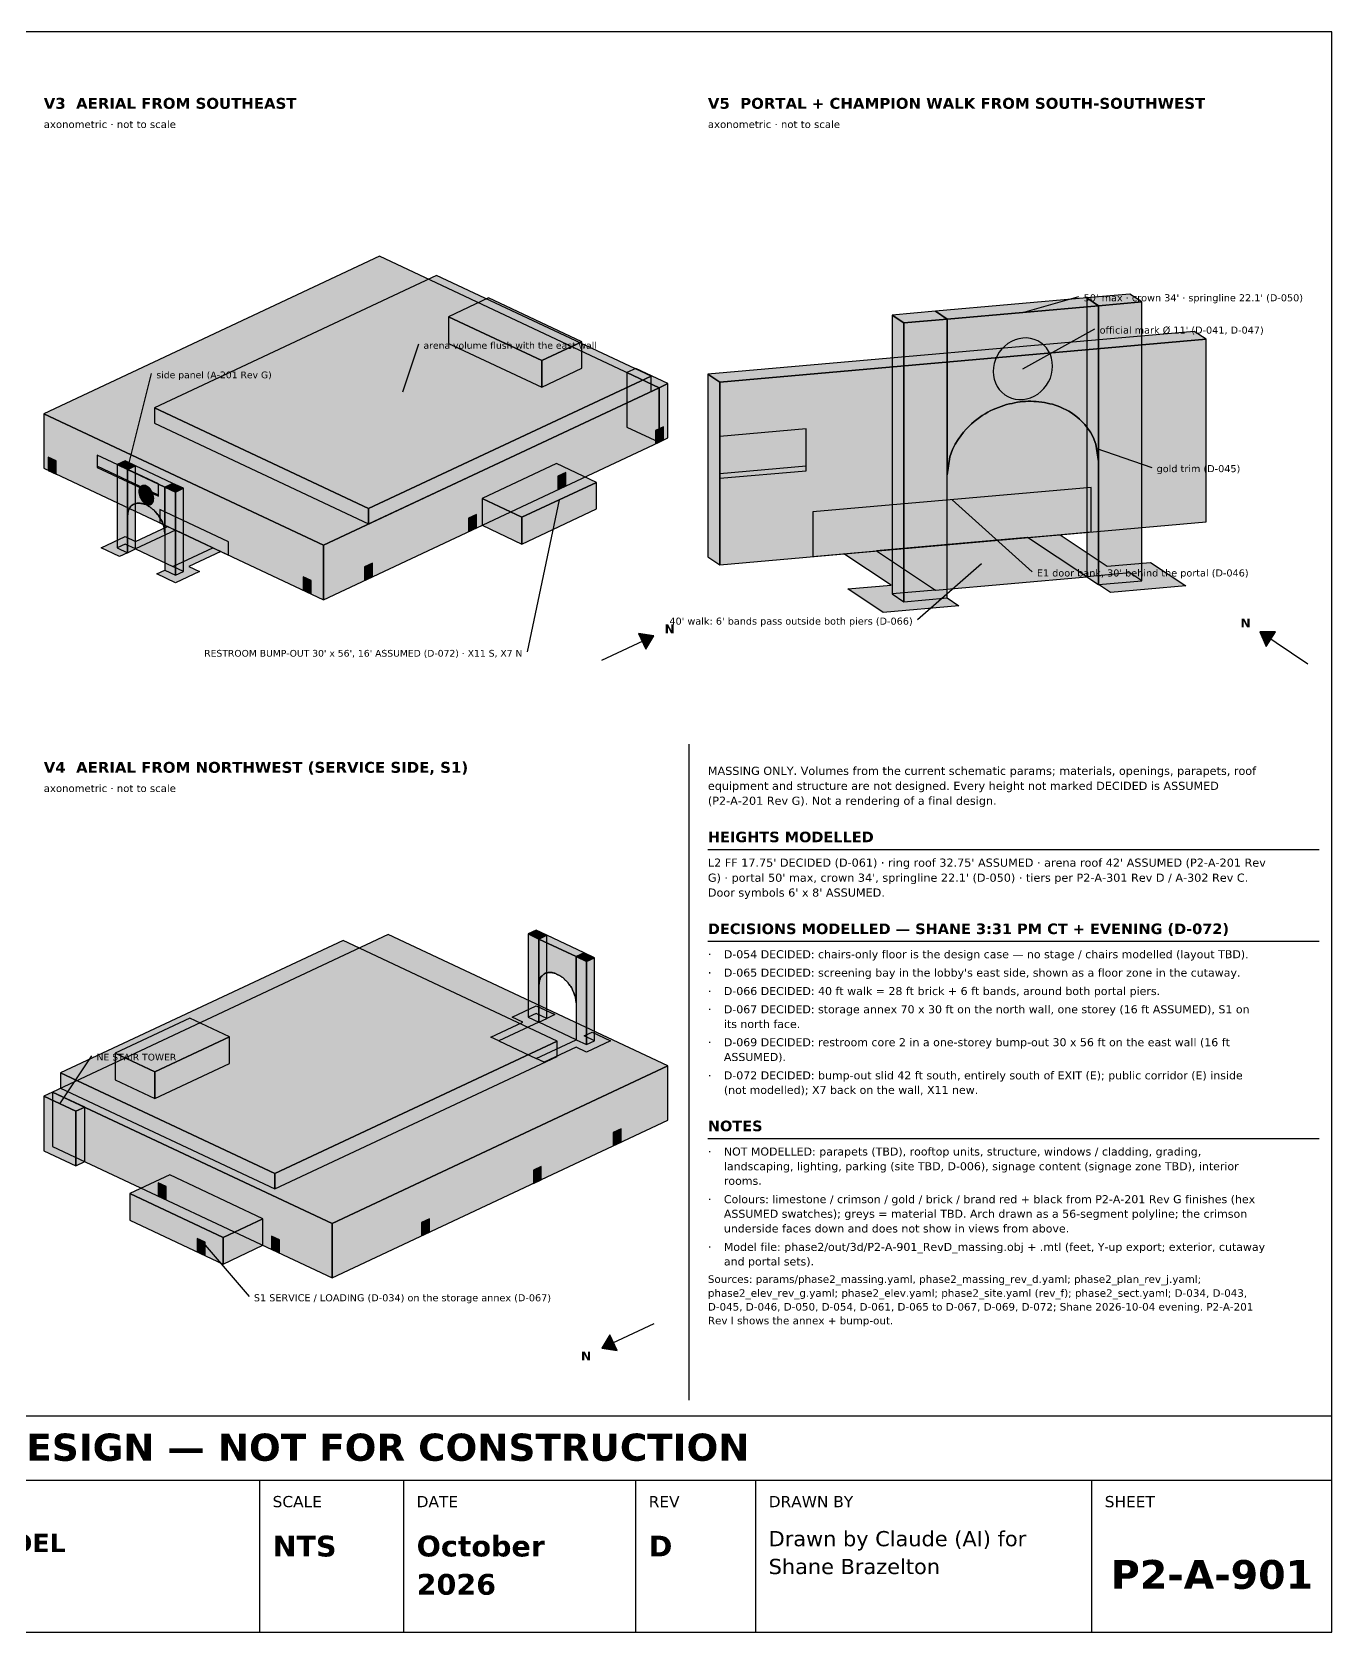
# Model space of a CAD drawing. Header units: inches. Extents: x 0.5 to 16.5, y 0.5 to 10.5.
# Drawn here: x 8.38 to 16.5, y 0.5 to 10.5 of the extents above; entities that cross this region are included whole.
import ezdxf
from ezdxf.enums import TextEntityAlignment as Align

# ---------------------------------------------------------------- set-up
doc = ezdxf.new("R2010")
doc.units = ezdxf.units.IN
doc.header["$MEASUREMENT"] = 0
for name, color, linetype in [('A-ANNO-TEXT', 7, 'Continuous'), ('A-ANNO-VIEW', 7, 'Continuous'), ('A-MASS', 7, 'Continuous'), ('C-SITE-DIAG', 7, 'Continuous'), ('G-ANNO-TTLB', 7, 'Continuous')]:
    doc.layers.add(name, color=color, linetype=linetype)
doc.styles.add('KS-BOLD', font='DejaVuSans-Bold.ttf')
doc.styles.add('KS-REG', font='DejaVuSans.ttf')

msp = doc.modelspace()

# ---------------------------------------------------------------- hatches: boundary and pattern name
at = {"layer": 'A-ANNO-TEXT', "true_color": 0x000000}
for points in [[(12.263, 6.726), (12.167, 6.741), (12.213, 6.643)], [(16.05, 6.75), (16.088, 6.66), (16.147, 6.75)], [(11.937, 2.274), (12.033, 2.259), (11.987, 2.357)]]:
    msp.add_hatch(color=7, dxfattribs=at).paths.add_polyline_path(points)
at = {"layer": 'A-MASS', "true_color": 0xe4e4e4}
for points in [[(8.45, 8.113), (10.198, 7.293), (12.295, 8.277), (10.547, 9.098)], [(10.98, 8.72), (11.562, 8.447), (11.812, 8.564), (11.229, 8.838)], [(12.674, 8.312), (15.713, 8.58), (15.639, 8.629), (12.6, 8.361)], [(12.094, 8.371), (12.295, 8.277), (12.35, 8.303), (12.15, 8.397)], [(11.189, 7.584), (11.438, 7.467), (11.904, 7.685), (11.655, 7.803)], [(12.35, 4.039), (10.602, 4.859), (8.505, 3.875), (10.253, 3.054)], [(9.611, 4.22), (9.362, 4.337), (8.896, 4.118), (9.145, 4.001)], [(8.706, 3.781), (8.505, 3.875), (8.45, 3.849), (8.65, 3.755)], [(9.82, 3.083), (9.238, 3.357), (8.988, 3.24), (9.571, 2.966)]]:
    msp.add_hatch(color=7, dxfattribs=at).paths.add_polyline_path(points)
at = {"layer": 'A-MASS', "true_color": 0xcdcdcd}
for points in [[(9.141, 8.151), (10.48, 7.522), (12.245, 8.35), (10.905, 8.979)], [(10.98, 8.554), (11.562, 8.281), (11.562, 8.447), (10.98, 8.72)], [(12.674, 7.17), (15.713, 7.438), (15.713, 8.58), (12.674, 8.312)], [(12.094, 8.031), (12.295, 7.937), (12.295, 8.277), (12.094, 8.371)], [(8.45, 7.773), (10.198, 6.952), (10.198, 7.293), (8.45, 8.113)], [(11.189, 7.418), (11.438, 7.3), (11.438, 7.467), (11.189, 7.584)], [(11.659, 4.193), (10.32, 4.822), (8.555, 3.994), (9.895, 3.365)]]:
    msp.add_hatch(color=7, dxfattribs=at).paths.add_polyline_path(points)
at = {"layer": 'A-MASS', "true_color": 0xd8ccb0}
for points in [[(14.095, 8.706), (15.041, 8.789), (14.967, 8.838), (14.022, 8.755)], [(15.041, 8.789), (15.311, 8.813), (15.237, 8.862), (14.967, 8.838)], [(13.825, 8.682), (14.095, 8.706), (14.022, 8.755), (13.751, 8.731)], [(8.908, 7.796), (8.974, 7.765), (9.024, 7.788), (8.958, 7.82)], [(8.974, 7.765), (9.207, 7.656), (9.257, 7.679), (9.024, 7.788)], [(9.207, 7.656), (9.274, 7.624), (9.324, 7.648), (9.257, 7.679)], [(11.593, 4.855), (11.526, 4.886), (11.476, 4.863), (11.543, 4.831)], [(11.826, 4.745), (11.593, 4.855), (11.543, 4.831), (11.776, 4.722)], [(11.892, 4.714), (11.826, 4.745), (11.776, 4.722), (11.842, 4.691)]]:
    msp.add_hatch(color=7, dxfattribs=at).paths.add_polyline_path(points)
at = {"layer": 'A-MASS', "true_color": 0xada38d}
for points in [[(14.967, 7.095), (15.041, 7.046), (15.041, 8.789), (14.967, 8.838)], [(13.751, 6.988), (13.825, 6.939), (13.825, 8.682), (13.751, 8.731)], [(11.543, 4.312), (11.593, 4.335), (11.593, 4.855), (11.543, 4.831)], [(11.842, 4.171), (11.892, 4.195), (11.892, 4.714), (11.842, 4.691)]]:
    msp.add_hatch(color=7, dxfattribs=at).paths.add_polyline_path(points)
at = {"layer": 'A-MASS', "true_color": 0xc2b89e}
for points in [[(15.041, 7.046), (15.311, 7.07), (15.311, 8.813), (15.041, 8.789)], [(13.825, 6.939), (14.095, 6.963), (14.095, 8.706), (13.825, 8.682)], [(14.095, 7.733), (14.112, 7.844), (14.129, 7.89), (14.146, 7.924), (14.163, 7.953), (14.18, 7.977), (14.197, 7.999), (14.214, 8.018), (14.23, 8.035), (14.247, 8.051), (14.264, 8.066), (14.281, 8.079), (14.298, 8.091), (14.315, 8.103), (14.332, 8.113), (14.349, 8.123), (14.365, 8.132), (14.382, 8.14), (14.399, 8.147), (14.416, 8.154), (14.433, 8.16), (14.45, 8.166), (14.467, 8.171), (14.484, 8.175), (14.501, 8.179), (14.517, 8.183), (14.534, 8.186), (14.551, 8.188), (14.568, 8.19), (14.585, 8.191), (14.602, 8.192), (14.619, 8.192), (14.636, 8.191), (14.652, 8.19), (14.669, 8.189), (14.686, 8.187), (14.703, 8.184), (14.72, 8.181), (14.737, 8.177), (14.754, 8.173), (14.771, 8.167), (14.788, 8.161), (14.804, 8.155), (14.821, 8.147), (14.838, 8.139), (14.855, 8.13), (14.872, 8.119), (14.889, 8.108), (14.906, 8.095), (14.923, 8.08), (14.939, 8.064), (14.956, 8.046), (14.973, 8.024), (14.99, 7.999), (15.007, 7.967), (15.024, 7.925), (15.041, 7.816), (15.041, 8.789), (14.095, 8.706)], [(8.908, 7.277), (8.974, 7.245), (8.974, 7.765), (8.908, 7.796)], [(8.974, 7.475), (8.978, 7.506), (8.983, 7.517), (8.987, 7.525), (8.991, 7.531), (8.995, 7.536), (8.999, 7.54), (9.003, 7.543), (9.008, 7.546), (9.012, 7.548), (9.016, 7.55), (9.02, 7.552), (9.024, 7.553), (9.028, 7.554), (9.033, 7.555), (9.037, 7.555), (9.041, 7.556), (9.045, 7.556), (9.049, 7.555), (9.053, 7.555), (9.057, 7.554), (9.062, 7.554), (9.066, 7.553), (9.07, 7.552), (9.074, 7.551), (9.078, 7.549), (9.082, 7.548), (9.087, 7.546), (9.091, 7.544), (9.095, 7.542), (9.099, 7.54), (9.103, 7.537), (9.107, 7.535), (9.112, 7.532), (9.116, 7.529), (9.12, 7.526), (9.124, 7.523), (9.128, 7.52), (9.132, 7.516), (9.137, 7.513), (9.141, 7.509), (9.145, 7.504), (9.149, 7.5), (9.153, 7.495), (9.157, 7.491), (9.161, 7.485), (9.166, 7.48), (9.17, 7.474), (9.174, 7.468), (9.178, 7.461), (9.182, 7.454), (9.186, 7.446), (9.191, 7.437), (9.195, 7.427), (9.199, 7.415), (9.203, 7.4), (9.207, 7.366), (9.207, 7.656), (8.974, 7.765)], [(9.207, 7.136), (9.274, 7.105), (9.274, 7.624), (9.207, 7.656)]]:
    msp.add_hatch(color=7, dxfattribs=at).paths.add_polyline_path(points)
at = {"layer": 'A-MASS', "true_color": 0xa4a4a4}
for points in [[(11.562, 8.281), (11.812, 8.398), (11.812, 8.564), (11.562, 8.447)], [(12.295, 7.937), (12.35, 7.963), (12.35, 8.303), (12.295, 8.277)], [(10.198, 6.952), (12.295, 7.937), (12.295, 8.277), (10.198, 7.293)], [(11.438, 7.3), (11.904, 7.519), (11.904, 7.685), (11.438, 7.467)], [(9.895, 3.269), (11.659, 4.097), (11.659, 4.193), (9.895, 3.365)]]:
    msp.add_hatch(color=7, dxfattribs=at).paths.add_polyline_path(points)
at = {"layer": 'A-MASS', "true_color": 0x171717}
for points in [[(14.754, 8.412), (14.752, 8.437), (14.747, 8.461), (14.74, 8.484), (14.729, 8.505), (14.715, 8.525), (14.699, 8.542), (14.681, 8.557), (14.661, 8.57), (14.639, 8.579), (14.616, 8.585), (14.592, 8.588), (14.568, 8.587), (14.544, 8.583), (14.52, 8.576), (14.497, 8.566), (14.475, 8.553), (14.455, 8.537), (14.437, 8.519), (14.421, 8.499), (14.407, 8.477), (14.397, 8.454), (14.389, 8.429), (14.384, 8.404), (14.382, 8.379), (14.384, 8.354), (14.389, 8.33), (14.397, 8.307), (14.407, 8.285), (14.421, 8.266), (14.437, 8.248), (14.455, 8.233), (14.475, 8.221), (14.497, 8.212), (14.52, 8.206), (14.544, 8.203), (14.568, 8.204), (14.592, 8.207), (14.616, 8.214), (14.639, 8.224), (14.661, 8.237), (14.681, 8.253), (14.699, 8.271), (14.715, 8.292), (14.729, 8.314), (14.74, 8.337), (14.747, 8.361), (14.752, 8.386)], [(12.674, 7.711), (13.214, 7.758), (13.214, 8.02), (12.674, 7.972)], [(8.478, 7.76), (8.528, 7.736), (8.528, 7.819), (8.478, 7.843)], [(8.783, 7.778), (9.166, 7.598), (9.166, 7.676), (8.783, 7.856)], [(9.137, 7.584), (9.136, 7.591), (9.135, 7.599), (9.133, 7.607), (9.13, 7.615), (9.127, 7.623), (9.123, 7.631), (9.119, 7.638), (9.114, 7.644), (9.108, 7.65), (9.103, 7.655), (9.097, 7.659), (9.091, 7.662), (9.085, 7.665), (9.079, 7.666), (9.073, 7.666), (9.068, 7.666), (9.063, 7.664), (9.058, 7.661), (9.054, 7.657), (9.051, 7.652), (9.048, 7.647), (9.047, 7.641), (9.045, 7.634), (9.045, 7.627), (9.045, 7.619), (9.047, 7.611), (9.048, 7.603), (9.051, 7.595), (9.054, 7.588), (9.058, 7.58), (9.063, 7.573), (9.068, 7.567), (9.073, 7.561), (9.079, 7.556), (9.085, 7.551), (9.091, 7.548), (9.097, 7.546), (9.103, 7.545), (9.108, 7.544), (9.114, 7.545), (9.119, 7.547), (9.123, 7.55), (9.127, 7.553), (9.13, 7.558), (9.133, 7.564), (9.135, 7.57), (9.136, 7.577)], [(10.072, 7.011), (10.122, 6.988), (10.122, 7.071), (10.072, 7.094)]]:
    msp.add_hatch(color=7, dxfattribs=at).paths.add_polyline_path(points)
at = {"layer": 'A-MASS', "true_color": 0x949494}
msp.add_hatch(color=7, dxfattribs=at).paths.add_polyline_path([(10.48, 7.426), (12.245, 8.254), (12.245, 8.35), (10.48, 7.522)])
at = {"layer": 'A-MASS', "true_color": 0xb6b6b6}
for points in [[(12.6, 7.219), (12.674, 7.17), (12.674, 8.312), (12.6, 8.361)], [(9.145, 3.835), (9.611, 4.054), (9.611, 4.22), (9.145, 4.001)], [(10.253, 2.714), (12.35, 3.698), (12.35, 4.039), (10.253, 3.054)], [(8.65, 3.414), (8.706, 3.44), (8.706, 3.781), (8.65, 3.755)], [(9.571, 2.8), (9.82, 2.917), (9.82, 3.083), (9.571, 2.966)]]:
    msp.add_hatch(color=7, dxfattribs=at).paths.add_polyline_path(points)
at = {"layer": 'A-MASS', "true_color": 0xb9b9b9}
msp.add_hatch(color=7, dxfattribs=at).paths.add_polyline_path([(9.141, 8.055), (10.48, 7.426), (10.48, 7.522), (9.141, 8.151)])
at = {"layer": 'A-MASS', "true_color": 0x131313}
for points in [[(12.272, 7.926), (12.322, 7.95), (12.322, 8.033), (12.272, 8.01)], [(11.663, 7.64), (11.713, 7.664), (11.713, 7.747), (11.663, 7.723)], [(11.105, 7.378), (11.154, 7.402), (11.154, 7.485), (11.105, 7.461)], [(10.455, 7.074), (10.505, 7.097), (10.505, 7.18), (10.455, 7.157)]]:
    msp.add_hatch(color=7, dxfattribs=at).paths.add_polyline_path(points)
at = {"layer": 'A-MASS', "true_color": 0xb80000}
for points in [[(8.783, 7.778), (9.166, 7.598), (9.166, 7.606), (8.783, 7.786)], [(12.674, 7.711), (13.214, 7.758), (13.214, 7.786), (12.674, 7.739)]]:
    msp.add_hatch(color=7, dxfattribs=at).paths.add_polyline_path(points)
at = {"layer": 'A-MASS', "true_color": 0x9c937f}
for points in [[(8.974, 7.245), (9.024, 7.269), (9.024, 7.788), (8.974, 7.765)], [(9.274, 7.105), (9.324, 7.128), (9.324, 7.648), (9.274, 7.624)]]:
    msp.add_hatch(color=7, dxfattribs=at).paths.add_polyline_path(points)
at = {"layer": 'A-MASS', "true_color": 0x98b2c7}
for points in [[(13.256, 7.222), (14.995, 7.375), (14.995, 7.654), (13.256, 7.501)], [(9.176, 7.432), (9.605, 7.231), (9.605, 7.314), (9.176, 7.515)]]:
    msp.add_hatch(color=7, dxfattribs=at).paths.add_polyline_path(points)
at = {"layer": 'A-MASS', "true_color": 0x8f8774}
for points in [[(11.476, 4.343), (11.543, 4.312), (11.543, 4.831), (11.476, 4.863)], [(11.543, 4.541), (11.547, 4.572), (11.551, 4.583), (11.555, 4.591), (11.559, 4.597), (11.564, 4.602), (11.568, 4.606), (11.572, 4.61), (11.576, 4.612), (11.58, 4.615), (11.584, 4.617), (11.589, 4.618), (11.593, 4.619), (11.597, 4.62), (11.601, 4.621), (11.605, 4.622), (11.609, 4.622), (11.614, 4.622), (11.618, 4.622), (11.622, 4.621), (11.626, 4.621), (11.63, 4.62), (11.634, 4.619), (11.639, 4.618), (11.643, 4.617), (11.647, 4.616), (11.651, 4.614), (11.655, 4.612), (11.659, 4.61), (11.663, 4.608), (11.668, 4.606), (11.672, 4.604), (11.676, 4.601), (11.68, 4.599), (11.684, 4.596), (11.688, 4.593), (11.693, 4.59), (11.697, 4.586), (11.701, 4.583), (11.705, 4.579), (11.709, 4.575), (11.713, 4.571), (11.718, 4.566), (11.722, 4.562), (11.726, 4.557), (11.73, 4.552), (11.734, 4.546), (11.738, 4.54), (11.743, 4.534), (11.747, 4.528), (11.751, 4.52), (11.755, 4.512), (11.759, 4.504), (11.763, 4.494), (11.767, 4.482), (11.772, 4.467), (11.776, 4.432), (11.776, 4.722), (11.543, 4.831)], [(11.776, 4.202), (11.842, 4.171), (11.842, 4.691), (11.776, 4.722)]]:
    msp.add_hatch(color=7, dxfattribs=at).paths.add_polyline_path(points)
at = {"layer": 'A-MASS', "true_color": 0x969696}
for points in [[(8.896, 3.952), (9.145, 3.835), (9.145, 4.001), (8.896, 4.118)], [(8.45, 3.508), (8.65, 3.414), (8.65, 3.755), (8.45, 3.849)], [(8.505, 3.534), (10.253, 2.714), (10.253, 3.054), (8.505, 3.875)], [(8.988, 3.073), (9.571, 2.8), (9.571, 2.966), (8.988, 3.24)]]:
    msp.add_hatch(color=7, dxfattribs=at).paths.add_polyline_path(points)
at = {"layer": 'A-MASS', "true_color": 0x878787}
msp.add_hatch(color=7, dxfattribs=at).paths.add_polyline_path([(8.555, 3.898), (9.895, 3.269), (9.895, 3.365), (8.555, 3.994)])
at = {"layer": 'A-MASS', "true_color": 0x151515}
for points in [[(12.009, 3.538), (12.059, 3.562), (12.059, 3.645), (12.009, 3.621)], [(11.51, 3.304), (11.559, 3.327), (11.559, 3.41), (11.51, 3.387)], [(10.811, 2.976), (10.86, 2.999), (10.86, 3.082), (10.811, 3.059)]]:
    msp.add_hatch(color=7, dxfattribs=at).paths.add_polyline_path(points)
at = {"layer": 'A-MASS', "true_color": 0x111111}
for points in [[(9.164, 3.225), (9.214, 3.202), (9.214, 3.285), (9.164, 3.308)], [(9.408, 2.876), (9.458, 2.853), (9.458, 2.936), (9.408, 2.959)], [(9.873, 2.892), (9.923, 2.869), (9.923, 2.952), (9.873, 2.975)]]:
    msp.add_hatch(color=7, dxfattribs=at).paths.add_polyline_path(points)
at = {"layer": 'C-SITE-DIAG', "true_color": 0xd9b79a}
for points in [[(9.224, 7.409), (9.274, 7.386), (9.024, 7.269), (8.958, 7.3), (8.908, 7.277), (8.974, 7.245), (8.924, 7.222), (8.808, 7.277), (8.958, 7.347), (9.024, 7.316)], [(15.096, 7.162), (15.366, 7.185), (15.587, 7.038), (15.115, 6.997), (15.041, 7.046), (15.311, 7.07), (15.237, 7.119), (14.967, 7.095), (14.598, 7.34), (14.801, 7.358)], [(9.357, 7.159), (9.424, 7.128), (9.274, 7.058), (9.157, 7.113), (9.207, 7.136), (9.274, 7.105), (9.324, 7.128), (9.257, 7.159), (9.507, 7.277), (9.557, 7.253)], [(13.45, 7.239), (13.653, 7.257), (14.022, 7.012), (13.751, 6.988), (13.825, 6.939), (14.095, 6.963), (14.169, 6.914), (13.696, 6.872), (13.475, 7.019), (13.745, 7.043)], [(11.443, 4.312), (11.376, 4.343), (11.526, 4.413), (11.643, 4.359), (11.593, 4.335), (11.526, 4.366), (11.476, 4.343), (11.543, 4.312), (11.293, 4.195), (11.243, 4.218)], [(11.576, 4.062), (11.526, 4.085), (11.776, 4.202), (11.842, 4.171), (11.892, 4.195), (11.826, 4.226), (11.876, 4.249), (11.992, 4.195), (11.842, 4.124), (11.776, 4.156)]]:
    msp.add_hatch(color=7, dxfattribs=at).paths.add_polyline_path(points)
at = {"layer": 'C-SITE-DIAG', "true_color": 0xb5654a}
for points in [[(9.024, 7.269), (9.257, 7.159), (9.507, 7.277), (9.274, 7.386)], [(14.022, 7.012), (14.967, 7.095), (14.598, 7.34), (13.653, 7.257)], [(11.776, 4.202), (11.543, 4.312), (11.293, 4.195), (11.526, 4.085)]]:
    msp.add_hatch(color=7, dxfattribs=at).paths.add_polyline_path(points)

# ---------------------------------------------------------------- linework, layer by layer
at = {"layer": 'A-ANNO-TEXT'}
for p, q in [((14.568, 8.747), (14.918, 8.847)), ((14.568, 8.395), (15.018, 8.645)), ((10.693, 8.25), (10.793, 8.55)), ((8.974, 7.766), (9.124, 8.366)), ((15.024, 7.899), (15.374, 7.779)), ((11.671, 7.576), (11.471, 6.626)), ((14.126, 7.577), (14.626, 7.127)), ((14.31, 7.176), (13.91, 6.826)), ((11.937, 6.574), (12.263, 6.726)), ((16.35, 6.55), (16.05, 6.75)), ((12.48, 6.05), (12.48, 1.95)), ((12.6, 5.391), (16.42, 5.391)), ((12.6, 4.817), (16.42, 4.817)), ((8.55, 3.802), (8.75, 4.102)), ((12.6, 3.585), (16.42, 3.585)), ((9.433, 2.947), (9.733, 2.597)), ((12.263, 2.426), (11.937, 2.274))]:
    msp.add_line(p, q, dxfattribs=at)
for points in [[(12.263, 6.726), (12.167, 6.741), (12.213, 6.643)], [(16.05, 6.75), (16.088, 6.66), (16.147, 6.75)], [(11.937, 2.274), (12.033, 2.259), (11.987, 2.357)]]:
    msp.add_lwpolyline(points, close=True, dxfattribs=at)
at = {"layer": 'A-MASS'}
for points in [[(8.45, 8.113), (10.198, 7.293), (12.295, 8.277), (10.547, 9.098)], [(9.141, 8.151), (10.48, 7.522), (12.245, 8.35), (10.905, 8.979)], [(10.98, 8.72), (11.562, 8.447), (11.812, 8.564), (11.229, 8.838)], [(14.095, 8.706), (15.041, 8.789), (14.967, 8.838), (14.022, 8.755)], [(15.041, 8.789), (15.311, 8.813), (15.237, 8.862), (14.967, 8.838)], [(14.967, 7.095), (15.041, 7.046), (15.041, 8.789), (14.967, 8.838)], [(15.041, 7.046), (15.311, 7.07), (15.311, 8.813), (15.041, 8.789)], [(10.98, 8.554), (11.562, 8.281), (11.562, 8.447), (10.98, 8.72)], [(13.825, 8.682), (14.095, 8.706), (14.022, 8.755), (13.751, 8.731)], [(13.751, 6.988), (13.825, 6.939), (13.825, 8.682), (13.751, 8.731)], [(13.825, 6.939), (14.095, 6.963), (14.095, 8.706), (13.825, 8.682)], [(14.095, 7.733), (14.112, 7.844), (14.129, 7.89), (14.146, 7.924), (14.163, 7.953), (14.18, 7.977), (14.197, 7.999), (14.214, 8.018), (14.23, 8.035), (14.247, 8.051), (14.264, 8.066), (14.281, 8.079), (14.298, 8.091), (14.315, 8.103), (14.332, 8.113), (14.349, 8.123), (14.365, 8.132), (14.382, 8.14), (14.399, 8.147), (14.416, 8.154), (14.433, 8.16), (14.45, 8.166), (14.467, 8.171), (14.484, 8.175), (14.501, 8.179), (14.517, 8.183), (14.534, 8.186), (14.551, 8.188), (14.568, 8.19), (14.585, 8.191), (14.602, 8.192), (14.619, 8.192), (14.636, 8.191), (14.652, 8.19), (14.669, 8.189), (14.686, 8.187), (14.703, 8.184), (14.72, 8.181), (14.737, 8.177), (14.754, 8.173), (14.771, 8.167), (14.788, 8.161), (14.804, 8.155), (14.821, 8.147), (14.838, 8.139), (14.855, 8.13), (14.872, 8.119), (14.889, 8.108), (14.906, 8.095), (14.923, 8.08), (14.939, 8.064), (14.956, 8.046), (14.973, 8.024), (14.99, 7.999), (15.007, 7.967), (15.024, 7.925), (15.041, 7.816), (15.041, 8.789), (14.095, 8.706)], [(12.674, 8.312), (15.713, 8.58), (15.639, 8.629), (12.6, 8.361)], [(11.562, 8.281), (11.812, 8.398), (11.812, 8.564), (11.562, 8.447)], [(12.674, 7.17), (15.713, 7.438), (15.713, 8.58), (12.674, 8.312)], [(14.754, 8.412), (14.752, 8.437), (14.747, 8.461), (14.74, 8.484), (14.729, 8.505), (14.715, 8.525), (14.699, 8.542), (14.681, 8.557), (14.661, 8.57), (14.639, 8.579), (14.616, 8.585), (14.592, 8.588), (14.568, 8.587), (14.544, 8.583), (14.52, 8.576), (14.497, 8.566), (14.475, 8.553), (14.455, 8.537), (14.437, 8.519), (14.421, 8.499), (14.407, 8.477), (14.397, 8.454), (14.389, 8.429), (14.384, 8.404), (14.382, 8.379), (14.384, 8.354), (14.389, 8.33), (14.397, 8.307), (14.407, 8.285), (14.421, 8.266), (14.437, 8.248), (14.455, 8.233), (14.475, 8.221), (14.497, 8.212), (14.52, 8.206), (14.544, 8.203), (14.568, 8.204), (14.592, 8.207), (14.616, 8.214), (14.639, 8.224), (14.661, 8.237), (14.681, 8.253), (14.699, 8.271), (14.715, 8.292), (14.729, 8.314), (14.74, 8.337), (14.747, 8.361), (14.752, 8.386)], [(10.48, 7.426), (12.245, 8.254), (12.245, 8.35), (10.48, 7.522)], [(12.094, 8.371), (12.295, 8.277), (12.35, 8.303), (12.15, 8.397)], [(12.094, 8.031), (12.295, 7.937), (12.295, 8.277), (12.094, 8.371)], [(12.295, 7.937), (12.35, 7.963), (12.35, 8.303), (12.295, 8.277)], [(12.6, 7.219), (12.674, 7.17), (12.674, 8.312), (12.6, 8.361)], [(10.198, 6.952), (12.295, 7.937), (12.295, 8.277), (10.198, 7.293)], [(8.45, 7.773), (10.198, 6.952), (10.198, 7.293), (8.45, 8.113)], [(9.141, 8.055), (10.48, 7.426), (10.48, 7.522), (9.141, 8.151)], [(14.298, 8.091), (14.315, 8.103), (14.315, 8.103), (14.298, 8.091)], [(14.315, 8.103), (14.332, 8.113), (14.332, 8.113), (14.315, 8.103)], [(14.332, 8.113), (14.349, 8.123), (14.349, 8.123), (14.332, 8.113)], [(14.349, 8.123), (14.365, 8.132), (14.365, 8.132), (14.349, 8.123)], [(14.365, 8.132), (14.382, 8.14), (14.382, 8.14), (14.365, 8.132)], [(14.382, 8.14), (14.399, 8.147), (14.399, 8.147), (14.382, 8.14)], [(14.399, 8.147), (14.416, 8.154), (14.416, 8.154), (14.399, 8.147)], [(14.416, 8.154), (14.433, 8.16), (14.433, 8.16), (14.416, 8.154)], [(14.433, 8.16), (14.45, 8.166), (14.45, 8.166), (14.433, 8.16)], [(14.45, 8.166), (14.467, 8.171), (14.467, 8.171), (14.45, 8.166)], [(14.467, 8.171), (14.484, 8.175), (14.484, 8.175), (14.467, 8.171)], [(14.484, 8.175), (14.501, 8.179), (14.501, 8.179), (14.484, 8.175)], [(14.501, 8.179), (14.517, 8.183), (14.517, 8.183), (14.501, 8.179)], [(14.517, 8.183), (14.534, 8.186), (14.534, 8.186), (14.517, 8.183)], [(14.534, 8.186), (14.551, 8.188), (14.551, 8.188), (14.534, 8.186)], [(14.551, 8.188), (14.568, 8.19), (14.568, 8.19), (14.551, 8.188)], [(14.568, 8.19), (14.585, 8.191), (14.585, 8.191), (14.568, 8.19)], [(14.585, 8.191), (14.602, 8.192), (14.602, 8.192), (14.585, 8.191)], [(14.602, 8.192), (14.619, 8.192), (14.619, 8.192), (14.602, 8.192)], [(14.619, 8.192), (14.636, 8.191), (14.636, 8.191), (14.619, 8.192)], [(14.636, 8.191), (14.652, 8.19), (14.652, 8.19), (14.636, 8.191)], [(14.652, 8.19), (14.669, 8.189), (14.669, 8.189), (14.652, 8.19)], [(14.669, 8.189), (14.686, 8.187), (14.686, 8.187), (14.669, 8.189)], [(14.686, 8.187), (14.703, 8.184), (14.703, 8.184), (14.686, 8.187)], [(14.703, 8.184), (14.72, 8.181), (14.72, 8.181), (14.703, 8.184)], [(14.72, 8.181), (14.737, 8.177), (14.737, 8.177), (14.72, 8.181)], [(14.737, 8.177), (14.754, 8.173), (14.754, 8.173), (14.737, 8.177)], [(14.754, 8.173), (14.771, 8.167), (14.771, 8.167), (14.754, 8.173)], [(14.771, 8.167), (14.788, 8.161), (14.788, 8.161), (14.771, 8.167)], [(14.788, 8.161), (14.804, 8.155), (14.804, 8.155), (14.788, 8.161)], [(14.804, 8.155), (14.821, 8.147), (14.821, 8.147), (14.804, 8.155)], [(14.821, 8.147), (14.838, 8.139), (14.838, 8.139), (14.821, 8.147)], [(14.838, 8.139), (14.855, 8.13), (14.855, 8.13), (14.838, 8.139)], [(14.855, 8.13), (14.872, 8.119), (14.872, 8.119), (14.855, 8.13)], [(14.872, 8.119), (14.889, 8.108), (14.889, 8.108), (14.872, 8.119)], [(14.889, 8.108), (14.906, 8.095), (14.906, 8.095), (14.889, 8.108)], [(12.272, 7.926), (12.322, 7.95), (12.322, 8.033), (12.272, 8.01)], [(12.674, 7.711), (13.214, 7.758), (13.214, 8.02), (12.674, 7.972)], [(14.197, 7.999), (14.214, 8.018), (14.214, 8.018), (14.197, 7.999)], [(14.214, 8.018), (14.23, 8.035), (14.23, 8.035), (14.214, 8.018)], [(14.23, 8.035), (14.247, 8.051), (14.247, 8.051), (14.23, 8.035)], [(14.247, 8.051), (14.264, 8.066), (14.264, 8.066), (14.247, 8.051)], [(14.264, 8.066), (14.281, 8.079), (14.281, 8.079), (14.264, 8.066)], [(14.281, 8.079), (14.298, 8.091), (14.298, 8.091), (14.281, 8.079)], [(14.906, 8.095), (14.923, 8.08), (14.923, 8.08), (14.906, 8.095)], [(14.923, 8.08), (14.939, 8.064), (14.939, 8.064), (14.923, 8.08)], [(14.939, 8.064), (14.956, 8.046), (14.956, 8.046), (14.939, 8.064)], [(14.956, 8.046), (14.973, 8.024), (14.973, 8.024), (14.956, 8.046)], [(14.973, 8.024), (14.99, 7.999), (14.99, 7.999), (14.973, 8.024)], [(14.129, 7.89), (14.146, 7.924), (14.146, 7.924), (14.129, 7.89)], [(14.146, 7.924), (14.163, 7.953), (14.163, 7.953), (14.146, 7.924)], [(14.163, 7.953), (14.18, 7.977), (14.18, 7.977), (14.163, 7.953)], [(14.18, 7.977), (14.197, 7.999), (14.197, 7.999), (14.18, 7.977)], [(14.99, 7.999), (15.007, 7.967), (15.007, 7.967), (14.99, 7.999)], [(15.007, 7.967), (15.024, 7.925), (15.024, 7.925), (15.007, 7.967)], [(15.024, 7.925), (15.041, 7.816), (15.041, 7.816), (15.024, 7.925)], [(8.478, 7.76), (8.528, 7.736), (8.528, 7.819), (8.478, 7.843)], [(8.783, 7.778), (9.166, 7.598), (9.166, 7.676), (8.783, 7.856)], [(8.908, 7.796), (8.974, 7.765), (9.024, 7.788), (8.958, 7.82)], [(11.189, 7.584), (11.438, 7.467), (11.904, 7.685), (11.655, 7.803)], [(14.095, 7.733), (14.112, 7.844), (14.112, 7.844), (14.095, 7.733)], [(14.112, 7.844), (14.129, 7.89), (14.129, 7.89), (14.112, 7.844)], [(8.783, 7.778), (9.166, 7.598), (9.166, 7.606), (8.783, 7.786)], [(8.908, 7.277), (8.974, 7.245), (8.974, 7.765), (8.908, 7.796)], [(8.974, 7.245), (9.024, 7.269), (9.024, 7.788), (8.974, 7.765)], [(8.974, 7.765), (9.207, 7.656), (9.257, 7.679), (9.024, 7.788)], [(8.974, 7.475), (8.978, 7.506), (8.983, 7.517), (8.987, 7.525), (8.991, 7.531), (8.995, 7.536), (8.999, 7.54), (9.003, 7.543), (9.008, 7.546), (9.012, 7.548), (9.016, 7.55), (9.02, 7.552), (9.024, 7.553), (9.028, 7.554), (9.033, 7.555), (9.037, 7.555), (9.041, 7.556), (9.045, 7.556), (9.049, 7.555), (9.053, 7.555), (9.057, 7.554), (9.062, 7.554), (9.066, 7.553), (9.07, 7.552), (9.074, 7.551), (9.078, 7.549), (9.082, 7.548), (9.087, 7.546), (9.091, 7.544), (9.095, 7.542), (9.099, 7.54), (9.103, 7.537), (9.107, 7.535), (9.112, 7.532), (9.116, 7.529), (9.12, 7.526), (9.124, 7.523), (9.128, 7.52), (9.132, 7.516), (9.137, 7.513), (9.141, 7.509), (9.145, 7.504), (9.149, 7.5), (9.153, 7.495), (9.157, 7.491), (9.161, 7.485), (9.166, 7.48), (9.17, 7.474), (9.174, 7.468), (9.178, 7.461), (9.182, 7.454), (9.186, 7.446), (9.191, 7.437), (9.195, 7.427), (9.199, 7.415), (9.203, 7.4), (9.207, 7.366), (9.207, 7.656), (8.974, 7.765)], [(11.663, 7.64), (11.713, 7.664), (11.713, 7.747), (11.663, 7.723)], [(12.674, 7.711), (13.214, 7.758), (13.214, 7.786), (12.674, 7.739)], [(9.137, 7.584), (9.136, 7.591), (9.135, 7.599), (9.133, 7.607), (9.13, 7.615), (9.127, 7.623), (9.123, 7.631), (9.119, 7.638), (9.114, 7.644), (9.108, 7.65), (9.103, 7.655), (9.097, 7.659), (9.091, 7.662), (9.085, 7.665), (9.079, 7.666), (9.073, 7.666), (9.068, 7.666), (9.063, 7.664), (9.058, 7.661), (9.054, 7.657), (9.051, 7.652), (9.048, 7.647), (9.047, 7.641), (9.045, 7.634), (9.045, 7.627), (9.045, 7.619), (9.047, 7.611), (9.048, 7.603), (9.051, 7.595), (9.054, 7.588), (9.058, 7.58), (9.063, 7.573), (9.068, 7.567), (9.073, 7.561), (9.079, 7.556), (9.085, 7.551), (9.091, 7.548), (9.097, 7.546), (9.103, 7.545), (9.108, 7.544), (9.114, 7.545), (9.119, 7.547), (9.123, 7.55), (9.127, 7.553), (9.13, 7.558), (9.133, 7.564), (9.135, 7.57), (9.136, 7.577)], [(9.207, 7.656), (9.274, 7.624), (9.324, 7.648), (9.257, 7.679)], [(9.207, 7.136), (9.274, 7.105), (9.274, 7.624), (9.207, 7.656)], [(9.274, 7.105), (9.324, 7.128), (9.324, 7.648), (9.274, 7.624)], [(11.438, 7.3), (11.904, 7.519), (11.904, 7.685), (11.438, 7.467)], [(13.256, 7.222), (14.995, 7.375), (14.995, 7.654), (13.256, 7.501)], [(8.974, 7.475), (8.978, 7.506), (8.978, 7.506), (8.974, 7.475)], [(8.978, 7.506), (8.983, 7.517), (8.983, 7.517), (8.978, 7.506)], [(8.983, 7.517), (8.987, 7.525), (8.987, 7.525), (8.983, 7.517)], [(8.987, 7.525), (8.991, 7.531), (8.991, 7.531), (8.987, 7.525)], [(8.991, 7.531), (8.995, 7.536), (8.995, 7.536), (8.991, 7.531)], [(8.995, 7.536), (8.999, 7.54), (8.999, 7.54), (8.995, 7.536)], [(8.999, 7.54), (9.003, 7.543), (9.003, 7.543), (8.999, 7.54)], [(9.003, 7.543), (9.008, 7.546), (9.008, 7.546), (9.003, 7.543)], [(9.008, 7.546), (9.012, 7.548), (9.012, 7.548), (9.008, 7.546)], [(9.012, 7.548), (9.016, 7.55), (9.016, 7.55), (9.012, 7.548)], [(9.016, 7.55), (9.02, 7.552), (9.02, 7.552), (9.016, 7.55)], [(9.02, 7.552), (9.024, 7.553), (9.024, 7.553), (9.02, 7.552)], [(9.024, 7.553), (9.028, 7.554), (9.028, 7.554), (9.024, 7.553)], [(9.028, 7.554), (9.033, 7.555), (9.033, 7.555), (9.028, 7.554)], [(9.033, 7.555), (9.037, 7.555), (9.037, 7.555), (9.033, 7.555)], [(9.037, 7.555), (9.041, 7.556), (9.041, 7.556), (9.037, 7.555)], [(9.041, 7.556), (9.045, 7.556), (9.045, 7.556), (9.041, 7.556)], [(9.045, 7.556), (9.049, 7.555), (9.049, 7.555), (9.045, 7.556)], [(9.049, 7.555), (9.053, 7.555), (9.053, 7.555), (9.049, 7.555)], [(9.053, 7.555), (9.057, 7.554), (9.057, 7.554), (9.053, 7.555)], [(9.057, 7.554), (9.062, 7.554), (9.062, 7.554), (9.057, 7.554)], [(9.062, 7.554), (9.066, 7.553), (9.066, 7.553), (9.062, 7.554)], [(9.066, 7.553), (9.07, 7.552), (9.07, 7.552), (9.066, 7.553)], [(9.07, 7.552), (9.074, 7.551), (9.074, 7.551), (9.07, 7.552)], [(9.074, 7.551), (9.078, 7.549), (9.078, 7.549), (9.074, 7.551)], [(9.078, 7.549), (9.082, 7.548), (9.082, 7.548), (9.078, 7.549)], [(9.082, 7.548), (9.087, 7.546), (9.087, 7.546), (9.082, 7.548)], [(9.087, 7.546), (9.091, 7.544), (9.091, 7.544), (9.087, 7.546)], [(9.091, 7.544), (9.095, 7.542), (9.095, 7.542), (9.091, 7.544)], [(9.095, 7.542), (9.099, 7.54), (9.099, 7.54), (9.095, 7.542)], [(9.099, 7.54), (9.103, 7.537), (9.103, 7.537), (9.099, 7.54)], [(9.103, 7.537), (9.107, 7.535), (9.107, 7.535), (9.103, 7.537)], [(9.107, 7.535), (9.112, 7.532), (9.112, 7.532), (9.107, 7.535)], [(9.112, 7.532), (9.116, 7.529), (9.116, 7.529), (9.112, 7.532)], [(9.116, 7.529), (9.12, 7.526), (9.12, 7.526), (9.116, 7.529)], [(9.12, 7.526), (9.124, 7.523), (9.124, 7.523), (9.12, 7.526)], [(9.124, 7.523), (9.128, 7.52), (9.128, 7.52), (9.124, 7.523)], [(9.128, 7.52), (9.132, 7.516), (9.132, 7.516), (9.128, 7.52)], [(9.132, 7.516), (9.137, 7.513), (9.137, 7.513), (9.132, 7.516)], [(9.137, 7.513), (9.141, 7.509), (9.141, 7.509), (9.137, 7.513)], [(9.141, 7.509), (9.145, 7.504), (9.145, 7.504), (9.141, 7.509)], [(9.145, 7.504), (9.149, 7.5), (9.149, 7.5), (9.145, 7.504)], [(9.149, 7.5), (9.153, 7.495), (9.153, 7.495), (9.149, 7.5)], [(9.176, 7.432), (9.605, 7.231), (9.605, 7.314), (9.176, 7.515)], [(11.189, 7.418), (11.438, 7.3), (11.438, 7.467), (11.189, 7.584)], [(9.153, 7.495), (9.157, 7.491), (9.157, 7.491), (9.153, 7.495)], [(9.157, 7.491), (9.161, 7.485), (9.161, 7.485), (9.157, 7.491)], [(9.161, 7.485), (9.166, 7.48), (9.166, 7.48), (9.161, 7.485)], [(9.166, 7.48), (9.17, 7.474), (9.17, 7.474), (9.166, 7.48)], [(9.17, 7.474), (9.174, 7.468), (9.174, 7.468), (9.17, 7.474)], [(9.174, 7.468), (9.178, 7.461), (9.178, 7.461), (9.174, 7.468)], [(9.178, 7.461), (9.182, 7.454), (9.182, 7.454), (9.178, 7.461)], [(9.182, 7.454), (9.186, 7.446), (9.186, 7.446), (9.182, 7.454)], [(9.186, 7.446), (9.191, 7.437), (9.191, 7.437), (9.186, 7.446)], [(9.191, 7.437), (9.195, 7.427), (9.195, 7.427), (9.191, 7.437)], [(9.195, 7.427), (9.199, 7.415), (9.199, 7.415), (9.195, 7.427)], [(9.199, 7.415), (9.203, 7.4), (9.203, 7.4), (9.199, 7.415)], [(9.203, 7.4), (9.207, 7.366), (9.207, 7.366), (9.203, 7.4)], [(11.105, 7.378), (11.154, 7.402), (11.154, 7.485), (11.105, 7.461)], [(10.455, 7.074), (10.505, 7.097), (10.505, 7.18), (10.455, 7.157)], [(10.072, 7.011), (10.122, 6.988), (10.122, 7.071), (10.072, 7.094)], [(12.35, 4.039), (10.602, 4.859), (8.505, 3.875), (10.253, 3.054)], [(11.659, 4.193), (10.32, 4.822), (8.555, 3.994), (9.895, 3.365)], [(11.593, 4.855), (11.526, 4.886), (11.476, 4.863), (11.543, 4.831)], [(11.476, 4.343), (11.543, 4.312), (11.543, 4.831), (11.476, 4.863)], [(11.543, 4.312), (11.593, 4.335), (11.593, 4.855), (11.543, 4.831)], [(11.826, 4.745), (11.593, 4.855), (11.543, 4.831), (11.776, 4.722)], [(11.543, 4.541), (11.547, 4.572), (11.551, 4.583), (11.555, 4.591), (11.559, 4.597), (11.564, 4.602), (11.568, 4.606), (11.572, 4.61), (11.576, 4.612), (11.58, 4.615), (11.584, 4.617), (11.589, 4.618), (11.593, 4.619), (11.597, 4.62), (11.601, 4.621), (11.605, 4.622), (11.609, 4.622), (11.614, 4.622), (11.618, 4.622), (11.622, 4.621), (11.626, 4.621), (11.63, 4.62), (11.634, 4.619), (11.639, 4.618), (11.643, 4.617), (11.647, 4.616), (11.651, 4.614), (11.655, 4.612), (11.659, 4.61), (11.663, 4.608), (11.668, 4.606), (11.672, 4.604), (11.676, 4.601), (11.68, 4.599), (11.684, 4.596), (11.688, 4.593), (11.693, 4.59), (11.697, 4.586), (11.701, 4.583), (11.705, 4.579), (11.709, 4.575), (11.713, 4.571), (11.718, 4.566), (11.722, 4.562), (11.726, 4.557), (11.73, 4.552), (11.734, 4.546), (11.738, 4.54), (11.743, 4.534), (11.747, 4.528), (11.751, 4.52), (11.755, 4.512), (11.759, 4.504), (11.763, 4.494), (11.767, 4.482), (11.772, 4.467), (11.776, 4.432), (11.776, 4.722), (11.543, 4.831)], [(11.892, 4.714), (11.826, 4.745), (11.776, 4.722), (11.842, 4.691)], [(11.776, 4.202), (11.842, 4.171), (11.842, 4.691), (11.776, 4.722)], [(11.842, 4.171), (11.892, 4.195), (11.892, 4.714), (11.842, 4.691)], [(11.564, 4.602), (11.559, 4.597), (11.559, 4.597), (11.564, 4.602)], [(11.568, 4.606), (11.564, 4.602), (11.564, 4.602), (11.568, 4.606)], [(11.572, 4.61), (11.568, 4.606), (11.568, 4.606), (11.572, 4.61)], [(11.576, 4.612), (11.572, 4.61), (11.572, 4.61), (11.576, 4.612)], [(11.58, 4.615), (11.576, 4.612), (11.576, 4.612), (11.58, 4.615)], [(11.584, 4.617), (11.58, 4.615), (11.58, 4.615), (11.584, 4.617)], [(11.589, 4.618), (11.584, 4.617), (11.584, 4.617), (11.589, 4.618)], [(11.593, 4.619), (11.589, 4.618), (11.589, 4.618), (11.593, 4.619)], [(11.597, 4.62), (11.593, 4.619), (11.593, 4.619), (11.597, 4.62)], [(11.601, 4.621), (11.597, 4.62), (11.597, 4.62), (11.601, 4.621)], [(11.605, 4.622), (11.601, 4.621), (11.601, 4.621), (11.605, 4.622)], [(11.609, 4.622), (11.605, 4.622), (11.605, 4.622), (11.609, 4.622)], [(11.614, 4.622), (11.609, 4.622), (11.609, 4.622), (11.614, 4.622)], [(11.618, 4.622), (11.614, 4.622), (11.614, 4.622), (11.618, 4.622)], [(11.622, 4.621), (11.618, 4.622), (11.618, 4.622), (11.622, 4.621)], [(11.626, 4.621), (11.622, 4.621), (11.622, 4.621), (11.626, 4.621)], [(11.63, 4.62), (11.626, 4.621), (11.626, 4.621), (11.63, 4.62)], [(11.634, 4.619), (11.63, 4.62), (11.63, 4.62), (11.634, 4.619)], [(11.639, 4.618), (11.634, 4.619), (11.634, 4.619), (11.639, 4.618)], [(11.643, 4.617), (11.639, 4.618), (11.639, 4.618), (11.643, 4.617)], [(11.647, 4.616), (11.643, 4.617), (11.643, 4.617), (11.647, 4.616)], [(11.651, 4.614), (11.647, 4.616), (11.647, 4.616), (11.651, 4.614)], [(11.655, 4.612), (11.651, 4.614), (11.651, 4.614), (11.655, 4.612)], [(11.659, 4.61), (11.655, 4.612), (11.655, 4.612), (11.659, 4.61)], [(11.663, 4.608), (11.659, 4.61), (11.659, 4.61), (11.663, 4.608)], [(11.668, 4.606), (11.663, 4.608), (11.663, 4.608), (11.668, 4.606)], [(11.672, 4.604), (11.668, 4.606), (11.668, 4.606), (11.672, 4.604)], [(11.676, 4.601), (11.672, 4.604), (11.672, 4.604), (11.676, 4.601)], [(11.68, 4.599), (11.676, 4.601), (11.676, 4.601), (11.68, 4.599)], [(11.547, 4.572), (11.543, 4.541), (11.543, 4.541), (11.547, 4.572)], [(11.551, 4.583), (11.547, 4.572), (11.547, 4.572), (11.551, 4.583)], [(11.555, 4.591), (11.551, 4.583), (11.551, 4.583), (11.555, 4.591)], [(11.559, 4.597), (11.555, 4.591), (11.555, 4.591), (11.559, 4.597)], [(11.684, 4.596), (11.68, 4.599), (11.68, 4.599), (11.684, 4.596)], [(11.688, 4.593), (11.684, 4.596), (11.684, 4.596), (11.688, 4.593)], [(11.693, 4.59), (11.688, 4.593), (11.688, 4.593), (11.693, 4.59)], [(11.697, 4.586), (11.693, 4.59), (11.693, 4.59), (11.697, 4.586)], [(11.701, 4.583), (11.697, 4.586), (11.697, 4.586), (11.701, 4.583)], [(11.705, 4.579), (11.701, 4.583), (11.701, 4.583), (11.705, 4.579)], [(11.709, 4.575), (11.705, 4.579), (11.705, 4.579), (11.709, 4.575)], [(11.713, 4.571), (11.709, 4.575), (11.709, 4.575), (11.713, 4.571)], [(11.718, 4.566), (11.713, 4.571), (11.713, 4.571), (11.718, 4.566)], [(11.722, 4.562), (11.718, 4.566), (11.718, 4.566), (11.722, 4.562)], [(11.726, 4.557), (11.722, 4.562), (11.722, 4.562), (11.726, 4.557)], [(11.73, 4.552), (11.726, 4.557), (11.726, 4.557), (11.73, 4.552)], [(11.734, 4.546), (11.73, 4.552), (11.73, 4.552), (11.734, 4.546)], [(11.738, 4.54), (11.734, 4.546), (11.734, 4.546), (11.738, 4.54)], [(11.743, 4.534), (11.738, 4.54), (11.738, 4.54), (11.743, 4.534)], [(11.747, 4.528), (11.743, 4.534), (11.743, 4.534), (11.747, 4.528)], [(11.751, 4.52), (11.747, 4.528), (11.747, 4.528), (11.751, 4.52)], [(11.755, 4.512), (11.751, 4.52), (11.751, 4.52), (11.755, 4.512)], [(11.759, 4.504), (11.755, 4.512), (11.755, 4.512), (11.759, 4.504)], [(11.763, 4.494), (11.759, 4.504), (11.759, 4.504), (11.763, 4.494)], [(11.767, 4.482), (11.763, 4.494), (11.763, 4.494), (11.767, 4.482)], [(11.772, 4.467), (11.767, 4.482), (11.767, 4.482), (11.772, 4.467)], [(11.776, 4.432), (11.772, 4.467), (11.772, 4.467), (11.776, 4.432)], [(9.611, 4.22), (9.362, 4.337), (8.896, 4.118), (9.145, 4.001)], [(9.145, 3.835), (9.611, 4.054), (9.611, 4.22), (9.145, 4.001)], [(8.896, 3.952), (9.145, 3.835), (9.145, 4.001), (8.896, 4.118)], [(9.895, 3.269), (11.659, 4.097), (11.659, 4.193), (9.895, 3.365)], [(10.253, 2.714), (12.35, 3.698), (12.35, 4.039), (10.253, 3.054)], [(8.555, 3.898), (9.895, 3.269), (9.895, 3.365), (8.555, 3.994)], [(8.706, 3.781), (8.505, 3.875), (8.45, 3.849), (8.65, 3.755)], [(8.45, 3.508), (8.65, 3.414), (8.65, 3.755), (8.45, 3.849)], [(8.505, 3.534), (10.253, 2.714), (10.253, 3.054), (8.505, 3.875)], [(8.65, 3.414), (8.706, 3.44), (8.706, 3.781), (8.65, 3.755)], [(12.009, 3.538), (12.059, 3.562), (12.059, 3.645), (12.009, 3.621)], [(11.51, 3.304), (11.559, 3.327), (11.559, 3.41), (11.51, 3.387)], [(9.82, 3.083), (9.238, 3.357), (8.988, 3.24), (9.571, 2.966)], [(9.164, 3.225), (9.214, 3.202), (9.214, 3.285), (9.164, 3.308)], [(8.988, 3.073), (9.571, 2.8), (9.571, 2.966), (8.988, 3.24)], [(9.571, 2.8), (9.82, 2.917), (9.82, 3.083), (9.571, 2.966)], [(10.811, 2.976), (10.86, 2.999), (10.86, 3.082), (10.811, 3.059)], [(9.408, 2.876), (9.458, 2.853), (9.458, 2.936), (9.408, 2.959)], [(9.873, 2.892), (9.923, 2.869), (9.923, 2.952), (9.873, 2.975)]]:
    msp.add_lwpolyline(points, close=True, dxfattribs=at)
at = {"layer": 'C-SITE-DIAG'}
for points in [[(9.224, 7.409), (9.274, 7.386), (9.024, 7.269), (8.958, 7.3), (8.908, 7.277), (8.974, 7.245), (8.924, 7.222), (8.808, 7.277), (8.958, 7.347), (9.024, 7.316)], [(9.024, 7.269), (9.257, 7.159), (9.507, 7.277), (9.274, 7.386)], [(14.022, 7.012), (14.967, 7.095), (14.598, 7.34), (13.653, 7.257)], [(15.096, 7.162), (15.366, 7.185), (15.587, 7.038), (15.115, 6.997), (15.041, 7.046), (15.311, 7.07), (15.237, 7.119), (14.967, 7.095), (14.598, 7.34), (14.801, 7.358)], [(9.357, 7.159), (9.424, 7.128), (9.274, 7.058), (9.157, 7.113), (9.207, 7.136), (9.274, 7.105), (9.324, 7.128), (9.257, 7.159), (9.507, 7.277), (9.557, 7.253)], [(13.45, 7.239), (13.653, 7.257), (14.022, 7.012), (13.751, 6.988), (13.825, 6.939), (14.095, 6.963), (14.169, 6.914), (13.696, 6.872), (13.475, 7.019), (13.745, 7.043)], [(11.443, 4.312), (11.376, 4.343), (11.526, 4.413), (11.643, 4.359), (11.593, 4.335), (11.526, 4.366), (11.476, 4.343), (11.543, 4.312), (11.293, 4.195), (11.243, 4.218)], [(11.776, 4.202), (11.543, 4.312), (11.293, 4.195), (11.526, 4.085)], [(11.576, 4.062), (11.526, 4.085), (11.776, 4.202), (11.842, 4.171), (11.892, 4.195), (11.826, 4.226), (11.876, 4.249), (11.992, 4.195), (11.842, 4.124), (11.776, 4.156)]]:
    msp.add_lwpolyline(points, close=True, dxfattribs=at)
at = {"layer": 'G-ANNO-TTLB'}
for p, q in [((0.5, 1.45), (16.5, 1.45)), ((9.8, 0.5), (9.8, 1.45)), ((10.7, 0.5), (10.7, 1.45)), ((12.15, 0.5), (12.15, 1.45)), ((12.9, 0.5), (12.9, 1.45)), ((15, 0.5), (15, 1.45))]:
    msp.add_line(p, q, dxfattribs=at)
for points in [[(0.5, 0.5), (16.5, 0.5), (16.5, 10.5), (0.5, 10.5)], [(0.5, 1.45), (16.5, 1.45), (16.5, 1.85), (0.5, 1.85)]]:
    msp.add_lwpolyline(points, close=True, dxfattribs=at)

# ---------------------------------------------------------------- texts
at = {"layer": 'A-ANNO-TEXT'}
for s, height, style, p in [("50' max · crown 34' · springline 22.1' (D-050)", 0.044, 'KS-REG', (14.948, 8.817)), ("official mark Ø 11' (D-041, D-047)", 0.044, 'KS-REG', (15.048, 8.615)), ('arena volume flush with the east wall', 0.042, 'KS-REG', (10.823, 8.52)), ('side panel (A-201 Rev G)', 0.042, 'KS-REG', (9.154, 8.336)), ('gold trim (D-045)', 0.044, 'KS-REG', (15.404, 7.749)), ("E1 door bank, 30' behind the portal (D-046)", 0.044, 'KS-REG', (14.656, 7.097)), ('MASSING ONLY. Volumes from the current schematic params; materials, openings, parapets, roof', 0.051, 'KS-REG', (12.6, 5.857)), ('equipment and structure are not designed. Every height not marked DECIDED is ASSUMED', 0.051, 'KS-REG', (12.6, 5.763)), ('(P2-A-201 Rev G). Not a rendering of a final design.', 0.051, 'KS-REG', (12.6, 5.67)), ('HEIGHTS MODELLED', 0.066, 'KS-BOLD', (12.6, 5.436)), ("L2 FF 17.75' DECIDED (D-061) · ring roof 32.75' ASSUMED · arena roof 42' ASSUMED (P2-A-201 Rev", 0.051, 'KS-REG', (12.6, 5.283)), ("G) · portal 50' max, crown 34', springline 22.1' (D-050) · tiers per P2-A-301 Rev D / A-302 Rev C.", 0.051, 'KS-REG', (12.6, 5.189)), ("Door symbols 6' x 8' ASSUMED.", 0.051, 'KS-REG', (12.6, 5.096)), ('DECISIONS MODELLED — SHANE 3:31 PM CT + EVENING (D-072)', 0.066, 'KS-BOLD', (12.6, 4.862)), ('·', 0.05, 'KS-REG', (12.6, 4.711)), ('D-054 DECIDED: chairs-only floor is the design case — no stage / chairs modelled (layout TBD).', 0.05, 'KS-REG', (12.7, 4.711)), ('·', 0.05, 'KS-REG', (12.6, 4.596)), ("D-065 DECIDED: screening bay in the lobby's east side, shown as a floor zone in the cutaway.", 0.05, 'KS-REG', (12.7, 4.596)), ('·', 0.05, 'KS-REG', (12.6, 4.481)), ('D-066 DECIDED: 40 ft walk = 28 ft brick + 6 ft bands, around both portal piers.', 0.05, 'KS-REG', (12.7, 4.481)), ('D-067 DECIDED: storage annex 70 x 30 ft on the north wall, one storey (16 ft ASSUMED), S1 on', 0.05, 'KS-REG', (12.7, 4.367)), ('·', 0.05, 'KS-REG', (12.6, 4.367)), ('its north face.', 0.05, 'KS-REG', (12.7, 4.275)), ('D-069 DECIDED: restroom core 2 in a one-storey bump-out 30 x 56 ft on the east wall (16 ft', 0.05, 'KS-REG', (12.7, 4.161)), ('NE STAIR TOWER', 0.042, 'KS-REG', (8.78, 4.072)), ('·', 0.05, 'KS-REG', (12.6, 4.161)), ('ASSUMED).', 0.05, 'KS-REG', (12.7, 4.069)), ('D-072 DECIDED: bump-out slid 42 ft south, entirely south of EXIT (E); public corridor (E) inside', 0.05, 'KS-REG', (12.7, 3.954)), ('·', 0.05, 'KS-REG', (12.6, 3.954)), ('(not modelled); X7 back on the wall, X11 new.', 0.05, 'KS-REG', (12.7, 3.863)), ('NOTES', 0.066, 'KS-BOLD', (12.6, 3.63)), ('·', 0.05, 'KS-REG', (12.6, 3.478)), ('NOT MODELLED: parapets (TBD), rooftop units, structure, windows / cladding, grading,', 0.05, 'KS-REG', (12.7, 3.478)), ('landscaping, lighting, parking (site TBD, D-006), signage content (signage zone TBD), interior', 0.05, 'KS-REG', (12.7, 3.386)), ('rooms.', 0.05, 'KS-REG', (12.7, 3.295)), ('·', 0.05, 'KS-REG', (12.6, 3.18)), ('Colours: limestone / crimson / gold / brick / brand red + black from P2-A-201 Rev G finishes (hex', 0.05, 'KS-REG', (12.7, 3.18)), ('ASSUMED swatches); greys = material TBD. Arch drawn as a 56-segment polyline; the crimson', 0.05, 'KS-REG', (12.7, 3.089)), ('underside faces down and does not show in views from above.', 0.05, 'KS-REG', (12.7, 2.997)), ('·', 0.05, 'KS-REG', (12.6, 2.882)), ('Model file: phase2/out/3d/P2-A-901_RevD_massing.obj + .mtl (feet, Y-up export; exterior, cutaway', 0.05, 'KS-REG', (12.7, 2.882)), ('and portal sets).', 0.05, 'KS-REG', (12.7, 2.791)), ('Sources: params/phase2_massing.yaml, phase2_massing_rev_d.yaml; phase2_plan_rev_j.yaml;', 0.047, 'KS-REG', (12.6, 2.682)), ('S1 SERVICE / LOADING (D-034) on the storage annex (D-067)', 0.044, 'KS-REG', (9.763, 2.567)), ('phase2_elev_rev_g.yaml; phase2_elev.yaml; phase2_site.yaml (rev_f); phase2_sect.yaml; D-034, D-043,', 0.047, 'KS-REG', (12.6, 2.595)), ('D-045, D-046, D-050, D-054, D-061, D-065 to D-067, D-069, D-072; Shane 2026-10-04 evening. P2-A-201', 0.047, 'KS-REG', (12.6, 2.509)), ('Rev I shows the annex + bump-out.', 0.047, 'KS-REG', (12.6, 2.423))]:
    msp.add_text(s, height=height, dxfattribs=dict(at, style=style)).set_placement(p)
at = {"layer": 'A-ANNO-TEXT', "style": 'KS-REG'}
for s, height, p in [("40' walk: 6' bands pass outside both piers (D-066)", 0.044, (13.88, 6.796)), ("RESTROOM BUMP-OUT 30' x 56', 16' ASSUMED (D-072) · X11 S, X7 N", 0.042, (11.441, 6.596))]:
    msp.add_text(s, height=height, dxfattribs=at).set_placement(p, align=Align.RIGHT)
at = {"layer": 'A-ANNO-TEXT', "style": 'KS-BOLD'}
for p in [(15.96, 6.779), (12.361, 6.742), (11.839, 2.198)]:
    msp.add_text('N', height=0.055, dxfattribs=at).set_placement(p, align=Align.CENTER)
at = {"layer": 'A-ANNO-VIEW'}
for s, height, style, p in [('V3  AERIAL FROM SOUTHEAST', 0.068, 'KS-BOLD', (8.45, 10.02)), ('V5  PORTAL + CHAMPION WALK FROM SOUTH-SOUTHWEST', 0.068, 'KS-BOLD', (12.6, 10.02)), ('axonometric · not to scale', 0.046, 'KS-REG', (8.45, 9.9)), ('axonometric · not to scale', 0.046, 'KS-REG', (12.6, 9.9)), ('V4  AERIAL FROM NORTHWEST (SERVICE SIDE, S1)', 0.068, 'KS-BOLD', (8.45, 5.87)), ('axonometric · not to scale', 0.046, 'KS-REG', (8.45, 5.75))]:
    msp.add_text(s, height=height, dxfattribs=dict(at, style=style)).set_placement(p)
at = {"layer": 'G-ANNO-TTLB', "style": 'KS-BOLD'}
for s, height, p in [('PRELIMINARY — CONCEPTUAL DESIGN — NOT FOR CONSTRUCTION', 0.17, (8.5, 1.57)), ('P2-A-901', 0.18, (15.75, 0.77))]:
    msp.add_text(s, height=height, dxfattribs=at).set_placement(p, align=Align.CENTER)
at = {"layer": 'G-ANNO-TTLB'}
for s, height, style, p in [('SCALE', 0.07, 'KS-REG', (9.88, 1.28)), ('DATE', 0.07, 'KS-REG', (10.78, 1.28)), ('REV', 0.07, 'KS-REG', (12.23, 1.28)), ('DRAWN BY', 0.07, 'KS-REG', (12.98, 1.28)), ('SHEET', 0.07, 'KS-REG', (15.08, 1.28)), ('3D MASSING MODEL', 0.115, 'KS-BOLD', (6.78, 0.999)), ('NTS', 0.13, 'KS-BOLD', (9.88, 0.972)), ('October', 0.13, 'KS-BOLD', (10.78, 0.972)), ('D', 0.13, 'KS-BOLD', (12.23, 0.972)), ('Drawn by Claude (AI) for', 0.095, 'KS-REG', (12.98, 1.036)), ('Shane Brazelton', 0.095, 'KS-REG', (12.98, 0.862)), ('2026', 0.13, 'KS-BOLD', (10.78, 0.733))]:
    msp.add_text(s, height=height, dxfattribs=dict(at, style=style)).set_placement(p)

doc.saveas('drawing.dxf')
